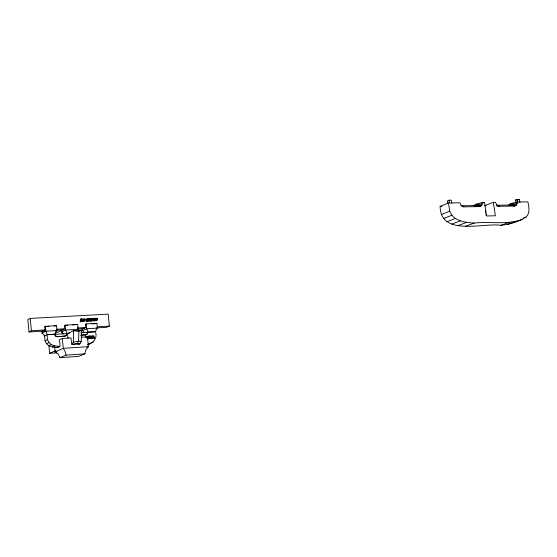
<?xml version="1.0" encoding="UTF-8"?>
<svg xmlns="http://www.w3.org/2000/svg" width="557" height="557" viewBox="0 0 557 557"><rect width="100%" height="100%" fill="white"/><g stroke="black" fill="none" stroke-linecap="round" stroke-linejoin="round"><path stroke-width="0.84" d="M96.062 318.743L95.936 320.024A1.991 1.859 64.3 0 1 95.463 320.721L96.25 318.729M84.204 319.976L84.211 319.419M517.202 202.017L516.701 204.851L514.605 206.055L499.42 206.292L496.914 205.15L495.514 202.323L493.321 202.351L495.403 215.789L486.574 215.963L484.499 202.47L482.285 202.504L481.749 205.38L479.577 206.605L463.89 206.849L461.314 205.686L459.887 202.811L448.51 202.971L440.127 206.368C440.455 236.927 484.054 222.459 500.743 225.341C509.537 224.297 518.525 221.832 526.024 217.035C530.382 213.039 528.927 206.946 527.89 201.871L517.202 202.017L510.63 203.709L510.463 204.649L509.759 205.053L496.308 205.255M482.285 202.504L475.755 204.217L475.574 205.178L474.849 205.582L460.952 205.791M93.625 320.017L93.618 320.303C92.789 319.871 93.416 320.881 93.207 321.034C93.729 320.191 95.707 320.094 93.771 320.296L93.778 320.01M80.006 343.739L77.423 343.425L72.145 344.261L73.308 342.04L73.615 330.698L81.51 330.217L81.19 341.525L80.006 343.739L78.043 344.574M81.51 330.217L78.871 331.464L78.6 341.197L77.423 343.425M90.373 336.491L90.582 335.871L90.457 336.484M87.741 336.358L87.853 337.166L87.776 336.421L86.551 336.31L86.676 337.438M91.083 318.479L91.195 319.105L91.132 318.541L89.371 318.639L89.266 319.238L89.378 318.576M86.996 319.607L87.108 320.505L87.024 319.662C85.499 318.889 86.808 321.89 86.432 319.697M77.061 330.496L78.168 329.264L77.674 324.404L65.183 325.135L64.41 325.511L64.73 328.762L62.175 329.988M91.209 319.955L91.028 320.031M93.945 336.463L93.834 336.532M474.703 206.062L475.748 204.732L482.271 204.057M89.308 338.238L88.744 338.454L89.141 336.894L89.614 338.496L91.522 338.433L89.447 338.259M90.749 336.839L91.063 338.169L90.77 336.901L89.886 336.957L89.865 338.357L89.893 336.894M90.902 336.456L91.271 336.498L89.67 336.602M94.154 319.182L94.147 319.927M97.273 318.611L97.691 318.646L95.268 318.785M97.009 319.245C97.552 320.484 96.055 321.765 97.029 319.307L96.243 319.349M81.816 319.516L82.178 319.558L81.322 319.607M82.262 319.836L82.652 319.878L80.25 320.01M85.242 319.293L85.66 319.335L83.216 319.474M84.97 319.927C85.52 321.173 84.003 322.468 84.991 319.99L84.198 320.038L83.411 321.417A1.998 1.873 63.4 0 0 83.884 320.714L84.016 319.426M93.235 341.887L87.456 344.679C93.402 343.411 97.767 337.932 95.435 331.77L87.755 332.25A2.451 2.305 65.6 0 1 85.687 334.813L80.779 335.223M80.96 319.976L80.542 320.553L81.357 320.372L80.417 320.846L81.287 320.86C80.633 321.702 81.628 322.204 81.447 320.839C83.411 321.09 81.461 319.927 80.814 320.811L82.011 320.164L80.619 320.379L81.05 319.969M509.502 205.526L510.623 204.217L517.202 203.549M83.049 328.721L85.715 327.502L85.388 324.278L86.196 323.902L96.96 323.276L97.454 328.101L96.096 329.772L95.707 331.652L88.027 332.125L86.739 332.703M87.338 338.12L88.103 337.681L87.352 338.19M473.687 205.853L475.755 204.217M508.381 205.324L510.63 203.709M513.241 222.654L514.536 221.832M96.27 327.927L106.617 327.3L109.402 326.082L108.142 314.12L30.224 318.43L27.85 319.732L29.013 331.986L44.532 331.053M29.013 331.986L31.401 330.761L45.27 329.932M42.534 331.171L44.992 329.946L44.678 326.674L45.416 326.298L56.522 325.643L57.002 330.545L55.637 332.244L55.24 334.158L47.31 334.646L44.344 336.08L43.599 334.36L41.963 333.163L41.803 331.533M56.522 325.643L54.057 326.123M41.963 333.163L45.897 331.22L57.002 330.545L55.665 331.192M54.934 333.601L61.799 330.322M61.333 329.542L61.569 331.965L65.67 330.023L78.168 329.264M77.674 324.404L72.723 325.023M58.52 347.345C53.381 347.819 46.697 346.524 45.068 340.849L47.54 339.686L47.06 334.764L54.99 334.277A2.479 2.353 63.3 0 0 57.594 336.581L64.675 336.136A2.472 2.339 64 0 0 66.784 333.546L54.732 334.395M55.985 336.365A2.479 2.353 63.3 0 0 57.343 336.7L57.594 336.581M46.461 343.718L48.939 342.569L51.383 344.644L54.858 345.897L59.355 346.343L56.814 347.464M57.343 336.7L64.675 336.136M79.526 343.947L71.672 344.463L71.011 337.904L62.321 338.454L59.495 339.749L60.142 346.287L57.601 347.408M48.884 345.772L51.383 344.644M82.178 328.289L82.422 330.684L86.69 328.748L97.454 328.101M52.337 347.025L54.858 345.897M48.905 345.521L49.664 353.298L55.804 350.632M92.845 336.595L92.211 336.525L92.956 336.525L92.671 337.639L94.453 337.486L93.931 337.458L93.848 335.822L93.13 336.581M54.677 347.011L55.157 351.857L58.422 354.266L59.919 357.691L66.081 355.15L84.908 353.827L85.701 350.019L88.445 346.642L87.442 336.86L81.44 337.236M86.885 347.283L88.445 346.642L63.303 348.341L55.157 351.857L56.863 351.739M451.838 203.423L451.344 200.165L449.081 200.193L447.396 200.882L447.765 203.326M84.908 353.827L78.509 356.376L59.919 357.691M441.339 214.508L449.736 211.194L448.51 202.971M482.933 203.082L484.499 202.47M443.456 218.553L451.873 215.28C457.408 221.616 466.341 222.612 474.244 223.037C490.069 221.317 506.835 225.035 522.118 219.521M493.321 202.351L484.646 205.686L486.101 205.665M446.958 221.749L455.41 218.511M451.845 224.088L460.333 220.885M515.914 202.372L515.538 199.998L519.437 199.309L519.939 202.47M518.254 199.754L519.437 199.309M458.084 225.571L466.613 222.389M465.659 226.198L474.244 223.037M500.743 225.341L509.551 222.222M523.594 217.898L526.024 217.035M507.789 224.374L516.638 221.247M88.027 344.066L90.15 343.558M93.228 320.038L94.467 319.969L93.701 319.272M73.308 342.04L78.6 341.197L81.19 341.525M88.904 337.11L89.057 337.096M80.647 319.641L81.155 319.551M49.664 353.298L56.932 352.79M81.044 335.105L85.687 334.813M87.832 336.978L86.808 337.103L86.746 336.484M89.921 337.333L90.798 337.215M89.956 337.674L90.84 337.619M89.962 337.737L90.847 337.681M89.997 338.057L90.882 338.002L90.004 338.12M69.597 333.267L67.042 333.427L65.67 330.023L65.183 325.135M80.856 332.78L87.484 332.369A2.451 2.305 65.6 0 1 85.423 334.931M56.536 329.257L65.204 328.734M77.332 328.003L86.001 327.488M97.266 326.813L109.402 326.082M56.605 330.322L63.825 329.883M77.298 329.069L84.699 328.623M44.678 326.674L48.939 326.423M64.41 325.511L67.731 325.316M92.002 323.889L96.138 323.645M93.249 318.52L94.558 318.507L93.903 319.036L93.848 318.548L93.256 318.583M93.291 318.945L93.882 318.855M93.555 319.217L92.963 319.871L93.061 319.245M93.103 319.648L93.597 319.621M93.736 319.614L94.217 319.586M93.11 319.711L93.604 319.683M93.743 319.676L94.224 319.648M86.495 320.317L87.087 320.282M86.502 320.379L87.094 320.345M440.127 206.368L441.868 206.341M515.538 199.998L516.959 199.984M510.463 204.649L516.701 204.851M475.574 205.178L481.749 205.38M510.156 204.941L515.796 205.728M475.253 205.47L480.802 206.271M78.871 331.464L73.615 330.698L67.564 333.497L68.051 338.384M509.759 205.053L514.605 206.055M496.545 205.679L498.118 206.006M496.224 205.617L499.42 206.292M474.849 205.582L479.577 206.605M462.331 206.508L463.89 206.849M87.08 337.284C86.864 337.967 88.034 339.686 88.215 338.05C89.155 339.206 86.363 339.227 87.143 337.786M92.253 336.908L92.58 337.389L92.26 336.992M82.422 330.684L84.56 332.668M61.569 331.965L63.707 333.963M85.722 337.236L86.001 337.291M449.736 211.194L451.873 215.28M47.54 339.686L48.939 342.569M517.307 199.336L517.808 202.497M485.412 210.678L485.669 212.342M485.927 213.999L486.177 215.663M88.027 332.125L86.69 328.748L86.196 323.902M449.081 200.193L449.443 202.644M66.081 355.15L65.134 351.432L63.303 348.341L62.321 338.454M47.31 334.646L45.897 331.22L45.416 326.298M92.956 336.525L92.866 335.725L93.228 337.507L93.764 337.472L93.673 336.546M93.667 318.924L93.771 319.948M93.527 318.938L93.632 319.955M90.652 318.569L91.174 318.931L89.419 319.091L89.83 318.611M90.499 318.576L90.54 318.966L89.983 318.604M81.357 319.885L81.064 318.896L81.19 319.899M44.595 335.962L45.068 340.849M30.224 318.43L31.401 330.761M61.959 331.937A4.282 1.372 86.7 0 1 62.656 334.026M66.527 333.664A2.472 2.339 64 0 1 64.417 336.254M55.596 336.087A2.479 2.353 63.3 0 1 54.83 334.868M92.42 319.44L91.975 319.098L92.42 319.44M92.385 320.484C92.427 323.081 93.472 314.844 92.385 320.484M89.907 320.936L89.593 320.609L89.907 320.936M88.674 320.484L88.619 321.02L88.062 320.56L88.486 319.607L87.95 320.379L87.637 319.161L88.626 319.105L87.616 319.098L87.358 318.555L87.846 320.547L87.073 321.396L87.95 320.7L88.855 321.271L88.716 320.484M96.438 318.402L95.992 318.082L96.438 318.402M84.399 319.084L83.954 318.757L84.399 319.084M94.467 338.329L93.715 337.681L94.467 338.329M92.051 336.595L91.696 337.974L92.114 337.187L92.26 338.684L91.961 335.767L92.051 336.532L91.578 336.567L92.051 336.595M90.255 320.86L89.942 320.526L90.255 320.86M89.447 320.957L89.447 320.957M89.183 336.421L88.758 336.045L89.183 336.421M90.06 336.31L89.656 335.975L90.06 336.31M87.797 318.527L88.222 318.945L87.797 318.527M91.083 319.377L90.721 319.091L91.083 319.377M86.182 336.595L85.757 336.247L86.182 336.595M94.641 320.95L93.813 320.352L94.641 320.95M90.568 319.356L91.571 319.565L90.986 319.6L91.118 320.916L91.71 320.943L90.631 321.006L90.492 319.627L90.492 321.222L90.248 319.969A3.516 3.293 63.6 0 0 90.415 319.126L90.568 319.356M90.137 320.4L90.13 319.6L89.301 319.781C90.109 318.43 88.382 321.124 89.949 320.317L89.371 320.359L89.802 319.899L90.137 320.4M92.594 318.757L92.17 318.367L92.594 318.757M82.561 321.507L81.733 321.013L82.561 321.507M93.242 337.667L92.601 338.663L93.242 337.667M80.862 321.034L80.166 321.793L80.862 321.034M82.123 318.987L81.28 319.196L82.123 318.987M91.369 320.268L91.369 320.268M93.325 318.277C93.75 319.795 92.281 318.256 93.103 318.527L93.325 318.277M86.398 321.124L87.623 320.644L86.398 321.124M80.299 319.321L81.12 319.21L80.299 319.321M86.182 319.252L87.442 319.105L86.182 319.252"/></g></svg>
